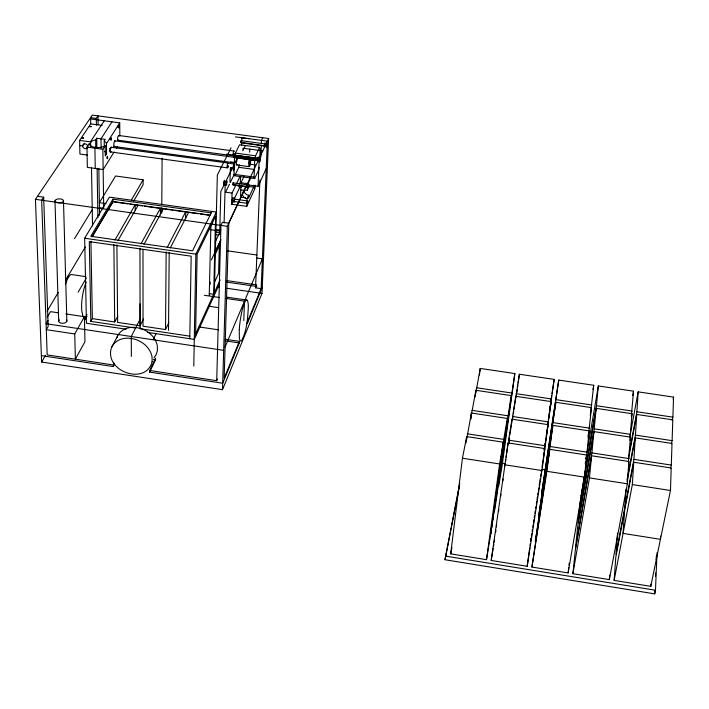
<?xml version="1.0" encoding="UTF-8"?>
<svg xmlns="http://www.w3.org/2000/svg" width="709" height="709" viewBox="0 0 709 709"><rect width="100%" height="100%" fill="white"/><g stroke="black" fill="none" stroke-linecap="round" stroke-linejoin="round"><path stroke-width="1.06" d="M239.163 185.191L239.376 187.584M240.83 186.042L241.237 187.61M240.768 142.296C241.397 144.175 241.282 137.963 240.768 142.296L264.838 145.859M149.643 372.11L149.643 370.497L155.555 358.142L155.555 359.747L149.643 372.11L222.697 383.241L239.314 342.934L239.367 341.348L225.347 339.265M247.893 186.564C248.531 188.31 248.389 182.222 247.893 186.564L232.756 184.482L233.19 182.727L233.288 183.365M160.385 215.022L160.429 208.171L141.011 243.825M161.749 213.037L161.776 207.551M161.803 204.254L162.095 158.134M142.996 249.763L143.023 326.202L165.534 329.552L166.154 251.934M168.494 330.35L169.203 252.386M257.757 160.199L258.182 158.169L257.854 160.597L114.601 140.781M185.643 218.567L185.74 211.716L167.173 247.556M189.773 338.716L191.173 256.197L89.299 241.609L90.841 321.39L134.666 327.93M193.787 366.11L195.87 254.15L216.396 212.062L109.399 197.129L84.663 238.242L86.445 323.277L126.184 329.215M195.56 336.58L197.129 254.177L215.625 216.148L213.648 294.27L209.297 293.632M209.252 295.298L210.945 224.204M210.174 284.406L210.227 282.2M214.34 292.755L217.344 175.043L231.063 147.889M219.356 244.959L218.594 273.328L214.517 282.235M219.675 234.502L220.827 191.501L236.664 159.401M149.643 370.497L216.715 380.706L220.942 225.409L222.44 222.28L228.803 223.175L224.15 378.216L239.367 341.348M224.106 222.963L225.187 184.792M222.511 389.666L227.332 226.313L268.622 138.521L92.294 115.124L35.45 199.335L41.618 362.024L222.511 389.666L262.002 293.393L268.622 138.521M229.955 182.16L230.381 167.936M230.558 161.936L230.514 163.557L234.369 164.08M255.143 185.173L255.018 188.408L246.759 206.346L231.701 204.254L232.047 193.078L235.84 185.191M259.157 167.315L258.661 170.027L254.699 178.526L234.679 175.797L234.014 174.334L234.537 157.673L235.397 153.082L239.545 144.742L259.556 147.437L260.159 148.961L259.627 162.193M670.466 490.486L671.21 467.984L633.74 462.233L615.784 557.283L614.136 580.396L650.782 586.352L670.466 490.486L632.339 484.566L633.74 462.233M670.643 468.312L671.299 465.086L672.017 443.453L635.273 437.87L627.066 481.562M671.467 443.861L672.114 440.661L672.797 419.843L636.744 414.437L628.484 458.679M672.238 420.402L672.885 417.158L673.55 397.111L638.153 391.855L630.026 435.672M240.324 183.064L240.546 176.435M241.592 145.496L241.663 143.289M241.734 141.073L241.849 137.741L235.397 136.881M240.918 185.811L240.537 197.129L245.527 197.811M246.759 206.346L247.033 198.697L248.629 195.267A4.821 4.148 25.8 0 1 244.1 190.951A4.821 4.148 25.8 0 1 247.707 186.786M247.033 198.697A4.839 4.157 25.7 0 1 242.469 193.805A4.839 4.157 25.7 0 1 247.335 190.216L247.53 184.863L250.747 178.021M249.249 163.442L249.391 159.49M249.657 152.231L249.772 149.12M243.772 320.601L244.481 301.148L226.056 298.462M248.629 195.267L248.513 198.228L253.645 187.132L253.725 185.173M248.93 187.008L249.01 184.819M249.63 166.154L249.896 158.843M254.699 178.526L254.088 177.082L254.726 160.411L255.577 155.803L259.556 147.437M660.566 536.057L660.433 539.327L623.06 533.398L624.594 510.64M233.057 182.86L258.094 186.307L259.202 158.55L226.65 154.154M241.849 137.741L267.382 141.162L261.134 288.634L255.55 287.827L259.911 179.9M260.841 156.831L261.284 145.859M261.373 143.661L261.506 140.373L262.764 137.732M459.724 483.396L444.995 559.729L654.726 593.876L655.479 590.251L657.03 552.71M654.726 593.876L654.859 590.562M655.462 576.195L655.603 572.881M656.153 559.614L656.295 556.299M650.782 586.352L650.88 584.234M223.893 183.259L224.381 181.566M233.846 154.03C234.856 155.448 232.517 160.456 234.262 155.085C231.746 156.849 235.291 151.939 234.094 155.581M232.322 202.393L232.091 199.991L233.022 198.05M234.608 201.01C232.844 206.541 234.582 193.876 234.776 199.77M617.512 533.106L615.997 554.305L633.926 459.352L635.273 437.87M627.075 479.736L635.441 435.104L636.744 414.437M629.273 452.732L636.912 411.769L638.153 391.855M264.563 145.496L264.794 144.06M624.797 507.715L626.047 489.104M627.359 483.795L628.839 461.479L591.607 455.763L575.238 550.769L572.907 573.705L609.341 579.625L627.359 483.795L589.471 477.919L591.607 455.763M628.431 461.843L630.461 437.143L593.938 431.604L577.791 525.724L575.54 547.818L591.882 452.909L593.938 431.604M630.044 437.621L632.02 413.728L596.18 408.349L580.246 501.582L578.083 522.879L594.204 428.856L596.18 408.349M631.4 415.403L633.527 391.173L598.334 385.953L585.944 458.75M609.341 579.625L609.669 575.221M581.823 491.257L596.429 405.708L598.334 385.953M584.517 477.148L586.733 455.01L549.723 449.329L531.927 567.058L568.139 572.934L584.517 477.148L546.861 471.308L549.723 449.329M589.152 430.877L587.017 452.165L550.095 446.502L552.852 425.365L589.152 430.877L588.053 437.364M588.878 431.373L591.492 407.64L555.856 402.295L538.592 516.613L555.856 402.295M591.022 409.332L593.734 385.271L558.745 380.077L541.738 492.764L558.745 380.077M568.139 572.934L568.715 567.475M568.946 565.295L569.176 563.114M233.288 168.308L233.394 170.789L234.041 169.15M450.702 553.871L462.436 458.209L466.726 436.593L503.293 442.203L490.229 537.112L486.489 559.676L450.702 553.871L451.943 547.472M465.919 443.134L466.726 436.593M466.469 440.342L471.405 413.01L507.281 418.452L503.762 439.403L490.717 534.205L511.127 395.587L475.907 390.304L471.396 414.694M470.723 418.47L471.405 413.01M470.856 419.063L471.122 416.874M475.092 396.872L475.907 390.304M475.739 393.194L480.241 368.432L514.831 373.563L502.069 465.795L498.719 486.011M479.417 375.017L480.241 368.432M541.942 470.546L544.884 448.584L508.105 442.939L491.195 560.447L527.195 566.287L541.942 470.546L504.524 464.741M545.265 445.766L548.101 424.647L512.004 419.17L508.566 440.138L545.265 445.766L542.03 467.142M546.276 436.132L551.185 401.595L515.762 396.287L509.851 435.034M549.883 409.802L554.172 379.395L519.387 374.237L513.928 409.43M527.195 566.287L529.685 547.88M529.986 545.717L530.279 543.546M530.669 540.621L530.97 538.432M486.489 559.676L499.623 463.978L503.293 442.203M514.831 373.563L494.793 509.674M495.626 532.406L495.928 530.226M496.389 526.947L496.69 524.766M498.516 511.676L498.826 509.496M500.643 496.397L500.953 494.217M502.778 481.127L503.08 478.947M504.905 465.848L505.207 463.668L501.866 463.092M505.517 461.488L505.818 459.308M506.12 457.128L508.105 442.939M508.495 444.313L509.408 437.754M509.177 443.4L509.479 441.202M512.696 418.195L513.006 416.006M513.307 413.817L513.741 411.193M516.187 397.022L516.498 394.86M516.799 392.689L517.26 389.427M517.561 387.256L517.862 385.084M518.164 382.922L519.387 374.237M549.838 407.631L550.175 405.459M550.503 403.288L551.673 395.684M552.001 393.513L554.172 379.395M547.72 423.876L548.057 421.704M548.385 419.542L549.546 411.964M547.694 424.354L548.03 422.183M548.358 420.02L548.863 416.768M549.191 414.597L551.185 401.595M544.095 450.33L545.274 442.682M545.611 440.502L545.948 438.313M543.395 455.275L543.723 453.086M544.228 449.807L545.239 443.24M545.576 441.051L548.101 424.647M530.616 541.366L531.112 538.087M531.342 536.261L531.785 533.726M532.122 531.537L532.459 529.357M532.796 527.177L533.133 524.988M533.469 522.808L533.974 519.537M534.196 517.721L534.533 515.54M534.87 513.36L535.313 510.799M535.649 508.619L535.986 506.439M536.323 504.25L536.713 501.369M536.997 499.889L537.378 497.009M537.714 494.829L538.166 492.25M538.503 490.061L538.84 487.881M539.177 485.7L539.558 482.829M539.85 481.331L540.231 478.469M540.568 476.288L541.02 473.692M541.242 471.928L541.694 469.323M552.852 425.365L535.322 541.366L550.095 446.502M531.927 567.058L546.861 471.308M234.528 154.801L234.254 155.36L234.546 154.597M224.39 182.762L224.283 183.347M231.054 167.386L231.063 170.47L231.462 169.868M231.214 167.749L231.223 169.291L231.488 168.751M491.195 560.447L493.118 548.615M493.473 546.462L493.819 544.308M494.164 542.163L494.519 540.01M110.267 139.443L110.365 137.963M592.999 389.613L593.734 385.271M590.207 415.235L591.492 407.64M588.151 435.698L588.514 433.536M585.244 463.748L585.616 461.568M585.989 459.379L586.733 455.01M581.079 495.591L581.451 493.429M572.907 573.705L589.471 477.919M632.729 395.525L633.527 391.173M631.418 416.981L632.02 413.728M234.679 175.797L238.809 167.324L239.314 164.612M629.858 440.386L630.461 437.143M628.44 463.642L628.839 461.479M614.136 580.396L632.339 484.566M444.995 559.729L451.181 528.223M451.615 526.043L459.077 488.014M233.385 154.518L233.11 155.138M673.125 399.247L673.55 397.111M249.408 159.419L249.169 160.518A4.724 0.824 -82.5 0 0 249.364 166.562A4.724 0.824 -82.5 0 0 250.8 158.86M111.021 151.611A2.561 0.647 -82.9 0 1 110.196 151.832A2.561 0.647 -82.9 0 1 110.285 148.899L110.427 148.305A2.561 0.647 -82.9 0 1 110.967 147.215L227.943 163.026M118.013 127.496L118.19 125.697M234.378 200.948L234.112 201.507L247.406 203.35L247.733 200.966L247.406 203.35M239.376 184.03L240.067 183.303M264.865 146.754C263.562 148.81 264.758 140.63 265.326 143.378M241.246 183.799L239.651 183.206M232.756 184.482L233.057 184.81M262.259 287.269L247.237 323.703L247.299 322.134L261.134 288.634M216.715 380.706L217.424 379.005M255.55 287.827L256.366 285.895M225.09 346.985L263.597 255.967M195.604 334.028L220.18 279.887M219.4 283.928L194.284 339.389L147.702 332.424M258.094 186.307L266.221 168.591M247.335 190.216L248.93 186.804M215.385 251.58L220.845 239.979M215.323 254.15L220.774 242.531M211.415 259.822L220.827 239.819M228.351 223.822L244.082 190.393L240.785 189.941M231.701 204.254L232.375 202.845M234.218 198.972L239.748 187.344M215.102 242.256L219.684 232.596L215.314 231.985M243.887 176.736L241.025 182.718L248.044 183.684M165.534 329.552L168.866 322.639M236.788 183.214L240.112 176.311M153.277 339.389L156.122 333.567M229.441 184.243L225.559 192.183L232.047 193.078M230.398 182.275L234.218 174.458M211.92 211.442L192.538 250.809L90.805 236.283L112.97 199.149L211.211 212.877M245.438 145.54L242.868 150.778L242.957 148.199L262.817 150.875M233.527 155.643L234.475 154.908M233.678 155.679L233.97 155.094M233.828 155.679L234.121 155.094M233.97 155.652L234.537 154.527M233.27 155.466L233.456 154.775M233.385 155.572L233.553 154.89M233.119 155.209L233.128 154.934M233.19 154.81L233.474 154.243M234.121 154.828L234.404 154.252M234.209 154.952L234.493 154.385M233.288 154.713L233.704 154.066M233.704 154.615L233.997 154.03M233.855 154.651L234.147 154.075M233.997 154.722L234.289 154.145M116.896 244.915L117.641 322.418L140.072 325.759L143.555 318.882M140.134 319.077L131.271 336.5L131.36 356.405M41.379 355.617L113.245 366.562L114.698 363.735M113.245 366.562L114.193 363.07M170.222 247.99L188.683 212.381L175.079 210.476M111.871 346.949L117.526 336.101M90.841 321.39L92.356 318.651L114.698 321.983L117.809 316.117M144.042 244.251L163.354 208.836L144.503 206.195M86.968 314.574L84.867 318.323L84.903 319.901L86.985 316.179M84.406 316.693L84.947 341.703L75.376 359.197L74.737 333.957L84.406 316.693L65.822 313.927M117.96 240.528L138.131 205.309L129.915 204.157M114.947 240.103L135.206 204.644L135.224 210.387M133.496 201.436L143.103 184.73L143.103 179.794L115.585 175.992L99.357 202.668L105.871 203.58M41.618 362.024L45.473 355.324M78.15 292.17L86.392 277.919M131.466 199.911L143.103 179.794M47.99 320.486L46.076 323.729L223.672 350.343M47.228 317.207L50.516 311.641L58.173 312.784M47.104 311.145L58.298 292.356M65.574 280.144L85.346 246.962M91.957 236.868L112.997 201.542L210.086 215.119M92.516 236.194L112.997 201.79L112.97 199.149M74.525 238.632L92.25 209.616M114.122 152.001L103.151 169.557L87.349 167.386L86.959 147.118L89.316 143.528L89.529 144.521A8.57 3.926 0 0 0 95.431 147.383A8.57 3.926 0 0 0 103.789 146.462L105.162 145.682L105.304 155.971L106.572 153.968L106.439 143.688L106.199 142.695L104.214 141.002L105.26 139.372L96.734 138.22L95.671 139.841L95.804 148.048M116.436 148.305L117.588 146.453M103.691 208.021L102.867 149.28L105.162 145.682M106.439 143.688L119.732 122.861L90.61 118.952M95.431 147.383L94.909 148.199L95.245 168.467M111.987 121.815L100.997 138.796L101.13 148.199M90.708 146.683L90.61 141.543L104.25 120.778M84.38 143.333L82.643 145.948L79.736 145.549M87.34 155.067L79.922 154.048L79.621 140.426L90.699 123.871L102.22 125.413M37.48 196.322L43.666 197.191L41.654 200.213L47.193 354.899L113.227 364.958M96.424 125.227L96.309 118.43L98.01 115.886L98.143 124.669M153.995 357.744L156.095 354.828L157.407 350.538L157.327 345.877A21.438 17.14 25.9 0 0 139.079 328.045L133.647 327.328A21.438 17.14 25.9 0 0 116.861 337.768M90.61 141.543L95.671 139.841M246.714 200.824L234.44 199.123L234.067 201.453M229.042 163.398L229.494 163.407M84.158 317.783L85.55 317.712M241.849 137.759L248.894 138.689M96.309 118.43L90.584 117.667L90.708 124.483M241.069 140.692L264.865 143.883M240.998 142.846L264.776 146.036M118.314 135.428L233.952 151.026M235.397 153.082L255.577 155.803M233.917 155.032L258.067 158.293M234.156 155.572L236.354 155.874M239.642 156.317L241.831 156.609M244.029 156.911L246.218 157.203M249.506 157.646L251.704 157.947M254.992 158.391L257.181 158.683M117.685 140.152L233.296 155.785M233.669 156.051L257.819 159.312M233.855 157.203L257.979 160.464M234.537 157.673L254.726 160.411M79.621 140.426L91.337 142.013M250.091 164.222L255.32 164.931M231.524 162.06L234.422 162.458M113.848 146.435L234.83 162.857M236.762 164.975L249.143 166.659M109.443 148.668L110.312 148.793M109.416 148.784L110.285 148.899M238.809 167.324L254.478 169.46M86.959 147.118L102.867 149.28M109.221 150.725L110.09 150.84M110.161 151.894L227.288 167.847M234.014 174.334L254.088 177.082M248.717 186.449L253.645 187.132M232.986 184.987L248.115 187.07M239.057 186.387L240.794 186.627M232.587 197.971L234.342 198.21M231.985 201.196L233.74 201.445M114.052 201.932L127.806 203.864M139.194 205.45L142.376 205.902M164.426 208.987L172.952 210.174M189.755 212.532L198.307 213.728M200.452 214.029L209.004 215.226M99.437 207.684L102.69 208.145M35.45 199.335L227.332 226.313M215.359 229.388L220.818 230.159M208.942 229.45L219.763 230.974M215.27 234.528L218.532 234.989M227.465 250.826L256.888 255.018M256.755 258.014L262.392 258.82M84.663 238.242L195.87 254.15M226.375 280.534L256.764 284.929M226.393 282.076L256.826 286.48M217.246 286.888L219.427 287.207M227.075 288.315L262.002 293.393M85.886 276.661L72.371 274.684A20.526 5.45 -81.6 0 0 69.367 275.952L67.745 278.575A20.526 5.45 -81.6 0 0 65.627 284.087M246.98 300.084L227.819 297.293A20.774 3.696 -81.6 0 0 226.809 297.514M204.378 295.298L219.551 297.514M208.588 306.199L218.319 307.626M199.158 326.955L218.594 329.836M225.294 340.843L239.314 342.934M189.817 336.155L140.143 328.746L140.116 303.851M476.421 387.726L511.561 392.99M516.187 393.681L551.54 398.981M556.193 399.681L591.749 405.007M596.429 405.708L632.198 411.069M636.912 411.769L672.885 417.158M74.737 333.957L46.289 329.676L48.194 326.432L43.666 197.191M153.366 359.419L155.555 359.747M471.937 410.334L507.733 415.758M512.447 416.467L548.465 421.926M553.206 422.644L589.436 428.139M594.204 428.856L630.647 434.378M635.441 435.104L672.114 440.661M467.275 433.811L503.762 439.403M591.882 452.909L629.034 458.608M633.926 459.352L671.299 465.086M542.146 469.34L545.416 469.845M462.436 458.209L499.623 463.978M445.438 556.104L655.479 590.251M104.347 151.265L106.332 152.967L106.572 153.968M111.145 147.171L111.295 147.295A2.561 0.647 -82.9 0 1 111.49 148.021M82.997 316.471L81.668 310.108L81.597 305.482A20.561 5.247 -81.6 0 1 86.214 282.173M54.974 200.869L58.714 321.044M68.374 275.447L68.427 277.467M63.482 200.948A4.263 2.056 -0.9 0 1 56.942 202.677A4.263 2.056 -0.9 0 1 57.252 199.114A4.263 2.056 -0.9 0 1 63.482 200.948L66.859 321.071M90.903 241.193L92.356 318.651M91.488 167.608L92.542 225.923M98.835 168.609L99.561 215.279M96.734 138.22L96.885 147.445M97.115 168.201L97.913 217.778M104.214 141.002L104.294 147.162M113.874 244.49L114.698 321.983M119.732 122.861L119.848 136.119M139.965 248.221L140.072 325.759M224.106 184.836A2.419 0.452 -82.4 0 1 223.681 182.922A2.419 0.452 -82.4 0 1 224.593 180.423M226.88 183.746A2.419 0.452 -82.4 0 1 226.011 184.934A2.419 0.452 -82.4 0 1 226.552 181.008A2.419 0.452 -82.4 0 1 227.048 182.514M237.258 164.47A4.715 0.86 -82.6 0 1 236.425 164.222A4.715 0.86 -82.6 0 1 236.558 160.039L236.753 158.843A4.715 0.86 -82.6 0 1 236.992 157.735M233.952 154.154A2.402 0.443 -82.6 0 1 233.172 155.599A2.402 0.443 -82.6 0 1 233.367 152.275A2.402 0.443 -82.6 0 1 234.121 151.416M228.059 165.56A2.437 0.452 -82.6 0 1 227.217 167.785A2.437 0.452 -82.6 0 1 227.314 164.497A2.437 0.452 -82.6 0 1 228.121 163.416M87.544 147.818A2.747 2.295 33.9 0 1 83.29 147.578A2.747 2.295 33.9 0 1 84.318 143.909A2.747 2.295 33.9 0 1 87.872 146.657M236.762 161.59A2.88 0.523 -82.6 0 1 237.152 158.736M114.592 146.134A2.694 0.674 -82.9 0 1 113.83 145.327A2.694 0.674 -82.9 0 1 114.291 141.889A2.694 0.674 -82.9 0 1 115.204 141.508M118.873 135.756A2.535 0.629 -83 0 0 118.757 135.463L117.774 137.032A2.535 0.629 -83 0 0 117.579 138.955L117.8 140.222A2.535 0.629 -83 0 0 118.297 140.098M66.398 319.972A4.077 2.198 -1.6 0 1 65.272 322.755A4.077 2.198 -1.6 0 1 60.035 322.737A4.077 2.198 -1.6 0 1 59.352 319.945M254.159 187.876C254.761 189.587 254.646 183.622 254.159 187.876M257.5 160.482C258.413 165.835 259.007 150.166 257.5 160.482M259.299 160.721C260.194 166.074 260.797 150.397 259.299 160.721M266.079 146.258C266.93 151.602 267.568 136.101 266.079 146.258M106.988 157.885C107.715 161.625 108.034 152.71 106.988 157.885M110.701 139.398C111.41 143.191 111.747 134.258 110.701 139.398M118.536 127.097C119.209 130.864 119.564 122.037 118.536 127.097M239.279 329.605L239.332 337.697L239.81 340.09L240.564 341.135L241.53 340.781C246.954 330.651 247.663 318.589 248.318 307.307A20.8 3.474 -81.6 0 0 244.915 301.945L243.719 304.861A20.8 3.474 -81.6 0 0 239.279 329.605M228.546 166.739C227.057 168.299 227.403 164.656 228.546 166.739M152.134 361.519C146.506 384.783 108.211 372.978 110.622 351.292A21.642 17.22 25.8 0 1 128.116 338.149L133.602 338.875A21.642 17.22 25.8 0 1 152.036 356.84L152.134 361.519M91.16 126.61L89.742 126.672L91.16 126.61M83.547 138.016L82.111 138.087L83.547 138.016M234.342 167.643A2.437 0.443 -82.5 0 0 234.457 163.912A2.437 0.443 -82.5 0 0 233.589 167.421A2.437 0.443 -82.5 0 0 234.342 167.643"/></g></svg>
